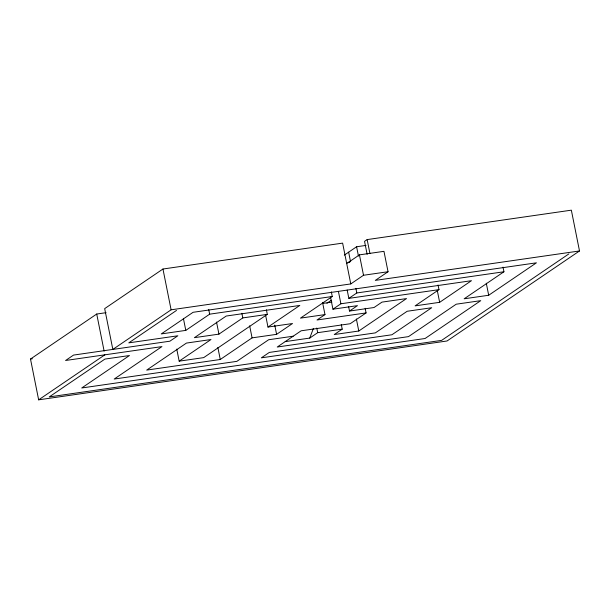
<?xml version="1.0" encoding="UTF-8"?>
<svg xmlns="http://www.w3.org/2000/svg" width="610" height="610" viewBox="0 0 610 610"><rect width="100%" height="100%" fill="white"/><g stroke="black" fill="none" stroke-linecap="round" stroke-linejoin="round"><path stroke-width="0.91" d="M285.213 341.615L309.743 338.085L313.357 328.546M367.144 254.339L364.551 241.354L367.151 239.593L571.349 210.168L579.5 250.962L447.046 340.982L38.651 399.832L30.5 359.038L96.723 314.028L106.079 312.678M350.781 283.924L342.622 243.123L162.954 269.018L104.676 308.622L112.835 349.416L171.105 309.811L350.781 283.924L363.514 275.262L388.044 271.732L383.964 251.335L359.442 254.866L346.701 263.528M38.651 399.832L104.874 354.822M176.511 310.429L128.794 342.858L177.838 335.79L169.885 341.196L73.551 355.081L65.598 360.487L161.932 346.602L114.215 379.039L236.833 361.364L268.644 339.747L293.166 336.209M503.014 267.127L503.936 271.763L464.172 298.793L488.694 295.255L536.419 262.826L193.088 312.297L161.269 333.922L185.791 330.384L209.657 314.173L332.275 296.498L331.344 291.862M176.763 349.103L179.165 361.158L210.984 339.534L186.454 343.072L146.69 370.095L220.263 359.496L252.075 337.871L276.597 334.341L292.503 323.529L267.981 327.059L265.571 315.004M267.981 327.059L299.8 305.442L226.226 316.041L194.415 337.665L218.937 334.127L242.795 317.917L267.317 314.379L266.395 309.743M344.307 255.117L356.598 246.76L366.031 245.403M267.317 314.379L203.694 357.62L179.165 361.158M332.275 296.498L300.463 318.123L324.985 314.592L322.576 302.537M326.876 303.269L331.421 300.181M324.985 314.592L317.032 319.991L366.076 312.93L365.154 308.286M330.529 297.131L332.938 309.186L340.891 303.78L438.986 289.643L438.056 285.007M347.174 290.024L348.844 298.374L356.797 292.968L503.936 271.763M388.044 271.732L375.302 280.387L579.5 250.962M309.743 338.085L317.696 332.679L342.218 329.141L341.287 324.505M348.577 306.418L349.507 311.054L357.46 305.648L332.938 309.186M342.218 329.141L334.265 334.547L358.787 331.017L406.504 298.58L381.982 302.118L374.029 307.524L349.507 311.054M366.076 312.93L350.171 323.735L301.127 330.803L277.26 347.021L375.356 332.885L407.167 311.268L431.697 307.73L391.925 334.76L269.307 352.427L261.354 357.834L408.494 336.628L456.219 304.199L480.741 300.661L425.071 338.504L81.74 387.975L129.457 355.538L104.935 359.077L49.257 396.912L441.64 340.372L568.894 253.882M438.986 289.643L415.128 305.862L439.65 302.324L471.461 280.699L348.844 298.374M349.156 261.85L350.689 261.637M347.929 262.689L349.461 262.468M322.461 303.467L331.893 302.11M30.5 359.038L32.383 358.764M486.284 283.2L488.694 295.255M437.24 290.268L439.65 302.324M367.151 239.593L369.927 253.501M359.442 254.866L363.514 275.262M356.598 246.76L358.451 256.032M348.645 252.166L350.498 261.438M355.874 288.332L356.797 292.968M356.377 318.961L358.787 331.017M338.481 291.725L340.891 303.78M316.765 328.043L317.696 332.679M274.744 325.069L276.597 334.341M249.665 325.816L252.075 337.871M241.873 313.273L242.795 317.917M216.527 322.072L218.937 334.127M217.854 347.441L220.263 359.496M208.727 309.537L209.657 314.173M183.389 318.329L185.791 330.384M162.954 269.018L171.105 309.811M96.723 314.028L104.135 351.116"/></g></svg>
